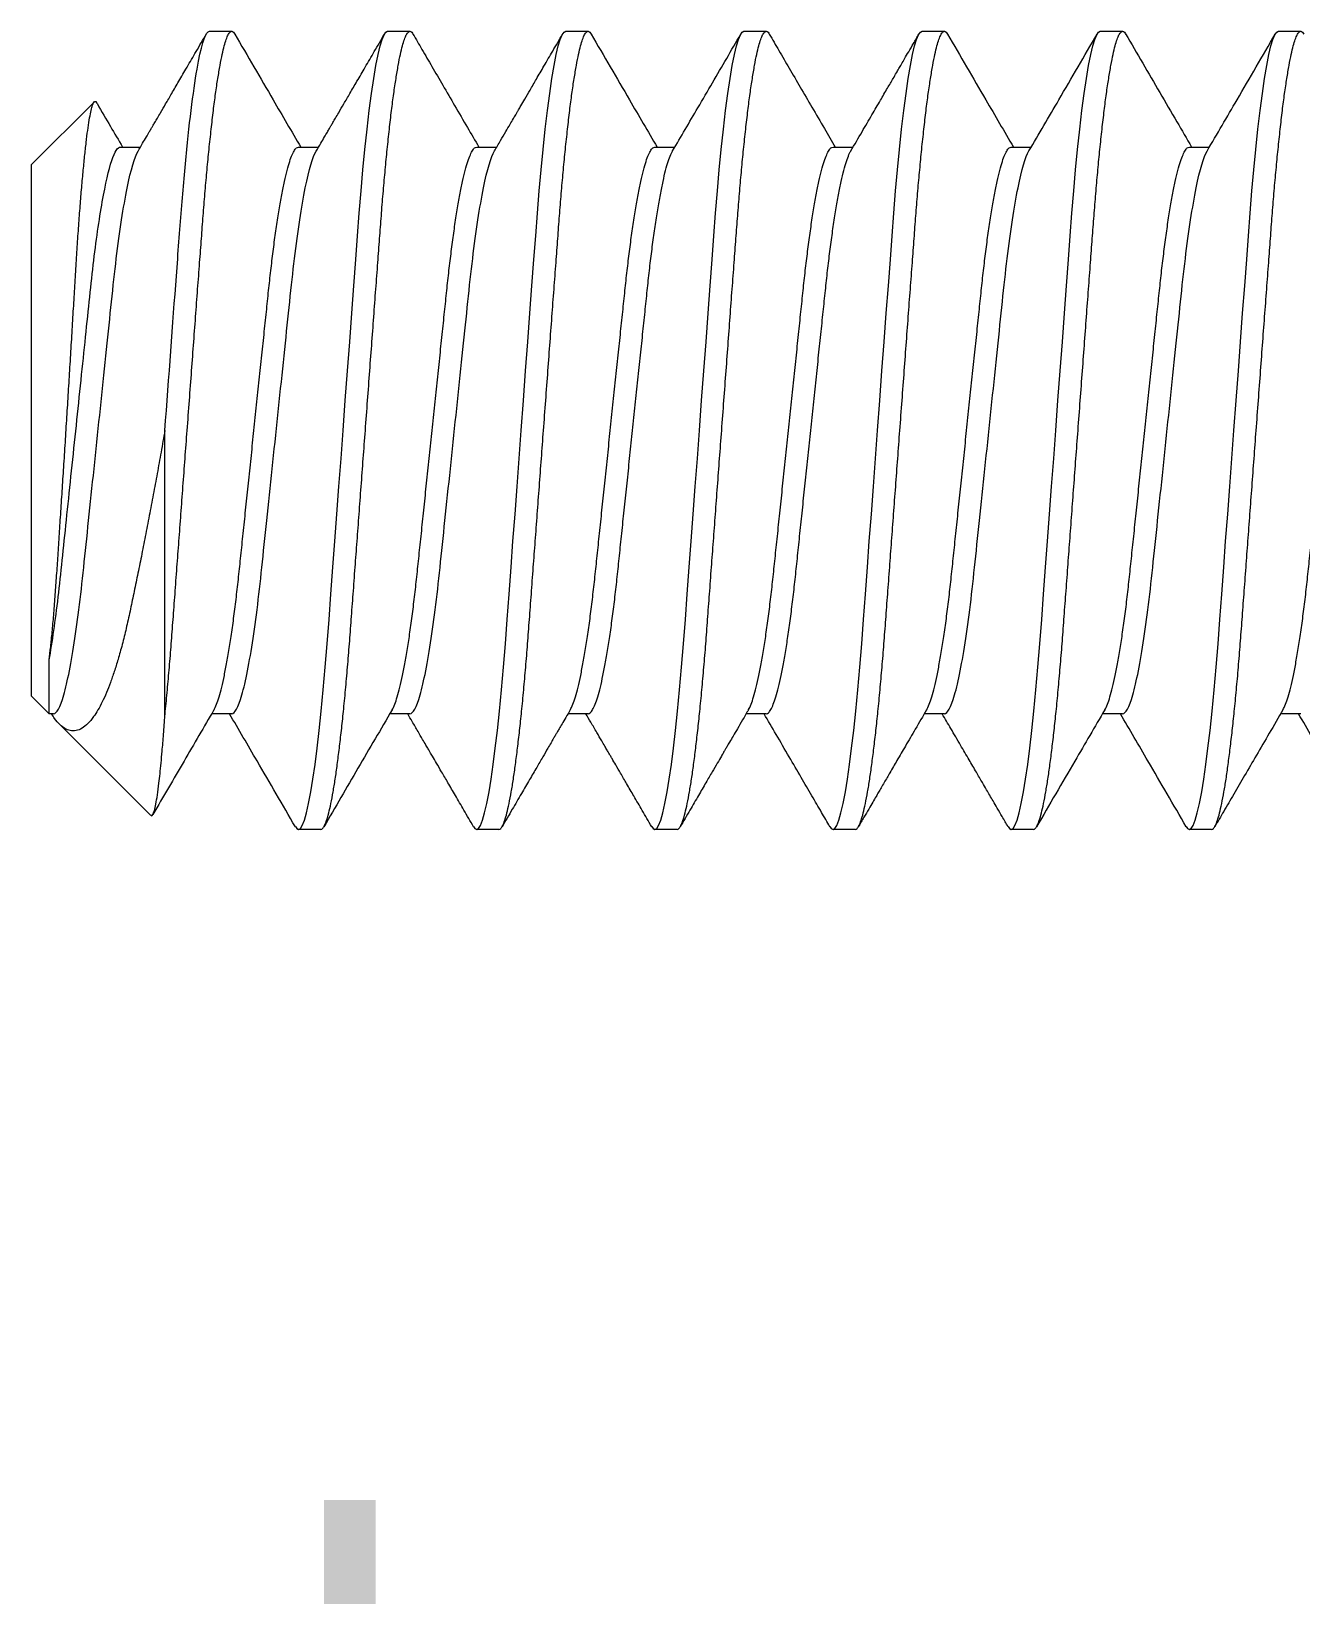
# Model space of a CAD drawing. Header units: inches. Extents: x 1.3 to 19.8, y 1.7 to 13.
# Drawn here: x 13.9335 to 14.1117, y 7.3251 to 7.5445 of the extents above; entities that cross this region are included whole.
import ezdxf

# ---------------------------------------------------------------- set-up
doc = ezdxf.new("R2010")
doc.units = ezdxf.units.IN
doc.header["$MEASUREMENT"] = 0
doc.linetypes.add('SLD-Solid', pattern=[0])
doc.layers.add('Fastener', color=134, linetype='Continuous')
doc.layers.add('Text', color=50, linetype='Continuous')
doc.styles.get("Standard").update_dxf_attribs({"font": 'arial.ttf'})

msp = doc.modelspace()

# ---------------------------------------------------------------- linework, layer by layer
at = {"layer": 'Fastener', "linetype": 'SLD-Solid', "lineweight": 15}
for p, q in [((13.95854, 7.54447), (13.96166, 7.54447)), ((13.98354, 7.54447), (13.98666, 7.54447)), ((14.00854, 7.54447), (14.01166, 7.54447)), ((14.03354, 7.54447), (14.03666, 7.54447)), ((14.05854, 7.54447), (14.06166, 7.54447)), ((14.08354, 7.54447), (14.08666, 7.54447)), ((14.10854, 7.54447), (14.11166, 7.54447)), ((13.93354, 7.52572), (13.94236, 7.53454)), ((13.94604, 7.52823), (13.94886, 7.52823)), ((13.97104, 7.52823), (13.97386, 7.52823)), ((13.99604, 7.52823), (13.99886, 7.52823)), ((14.02104, 7.52823), (14.02386, 7.52823)), ((14.04604, 7.52823), (14.04886, 7.52823)), ((14.07104, 7.52823), (14.07386, 7.52823)), ((14.09604, 7.52823), (14.09886, 7.52823)), ((13.93354, 7.52572), (13.93354, 7.45122)), ((13.95229, 7.44851), (13.95229, 7.48847)), ((13.93605, 7.4487), (13.93605, 7.45626)), ((13.93605, 7.4487), (13.93354, 7.45122)), ((13.93666, 7.4487), (13.93605, 7.4487)), ((13.96166, 7.4487), (13.95885, 7.4487)), ((13.98666, 7.4487), (13.98385, 7.4487)), ((14.01166, 7.4487), (14.00884, 7.4487)), ((14.03666, 7.4487), (14.03384, 7.4487)), ((14.06166, 7.4487), (14.05885, 7.4487)), ((14.08666, 7.4487), (14.08385, 7.4487)), ((14.11166, 7.4487), (14.10885, 7.4487)), ((13.95029, 7.43447), (13.93749, 7.44726)), ((13.97416, 7.43247), (13.97104, 7.43247)), ((13.99916, 7.43247), (13.99604, 7.43247)), ((14.02416, 7.43247), (14.02104, 7.43247)), ((14.04916, 7.43247), (14.04604, 7.43247)), ((14.07416, 7.43247), (14.07104, 7.43247)), ((14.09916, 7.43247), (14.09604, 7.43247))]:
    msp.add_line(p, q, dxfattribs=at)
at = {"layer": 'Fastener', "linetype": 'SLD-Solid', "lineweight": 15, "flags": 128}
for points in [[(13.9706, 7.43288), (13.9708, 7.43259), (13.97104, 7.43247), (13.9713, 7.4326), (13.97157, 7.43303), (13.97186, 7.43376), (13.97215, 7.43479), (13.97246, 7.43612), (13.97277, 7.43775), (13.97306, 7.43955), (13.97336, 7.4416), (13.97365, 7.44388), (13.97394, 7.44637), (13.97422, 7.44905), (13.97451, 7.45207), (13.97479, 7.45524), (13.97506, 7.45854), (13.97532, 7.46194), (13.97558, 7.46551), (13.97586, 7.46926), (13.97613, 7.47293), (13.97642, 7.47671), (13.9767, 7.48058), (13.977, 7.48451), (13.97729, 7.48847), (13.9776, 7.49266), (13.97791, 7.49682), (13.97822, 7.50091), (13.97851, 7.5049), (13.9788, 7.50876), (13.97908, 7.51246), (13.97932, 7.51578), (13.97956, 7.51896), (13.97982, 7.52206), (13.98008, 7.52504), (13.98036, 7.52788), (13.98066, 7.53072), (13.98097, 7.53334), (13.98128, 7.53572), (13.98159, 7.53784), (13.9819, 7.53968), (13.98221, 7.54122), (13.98249, 7.54241), (13.98277, 7.54332), (13.98304, 7.54396), (13.9833, 7.54434), (13.98354, 7.54447), (13.98354, 7.54447)], [(13.9956, 7.43288), (13.9958, 7.43259), (13.99604, 7.43247), (13.9963, 7.4326), (13.99657, 7.43303), (13.99686, 7.43376), (13.99715, 7.43479), (13.99746, 7.43612), (13.99777, 7.43775), (13.99806, 7.43955), (13.99836, 7.4416), (13.99865, 7.44388), (13.99894, 7.44637), (13.99922, 7.44905), (13.99951, 7.45207), (13.99979, 7.45524), (14.00006, 7.45854), (14.00032, 7.46194), (14.00058, 7.46551), (14.00086, 7.46926), (14.00113, 7.47293), (14.00142, 7.47671), (14.0017, 7.48058), (14.002, 7.48451), (14.00229, 7.48847), (14.0026, 7.49266), (14.00291, 7.49682), (14.00322, 7.50091), (14.00351, 7.5049), (14.0038, 7.50876), (14.00408, 7.51246), (14.00432, 7.51578), (14.00456, 7.51896), (14.00482, 7.52206), (14.00508, 7.52504), (14.00536, 7.52788), (14.00566, 7.53072), (14.00597, 7.53334), (14.00628, 7.53572), (14.00659, 7.53784), (14.0069, 7.53968), (14.00721, 7.54122), (14.00749, 7.54241), (14.00777, 7.54332), (14.00804, 7.54396), (14.0083, 7.54434), (14.00854, 7.54447), (14.00854, 7.54447)], [(14.0206, 7.43288), (14.0208, 7.43259), (14.02104, 7.43247), (14.0213, 7.4326), (14.02157, 7.43303), (14.02186, 7.43376), (14.02215, 7.43479), (14.02246, 7.43612), (14.02277, 7.43775), (14.02306, 7.43955), (14.02336, 7.4416), (14.02365, 7.44388), (14.02394, 7.44637), (14.02422, 7.44905), (14.02451, 7.45207), (14.02479, 7.45524), (14.02506, 7.45854), (14.02532, 7.46194), (14.02558, 7.46551), (14.02586, 7.46926), (14.02613, 7.47293), (14.02642, 7.47671), (14.0267, 7.48058), (14.027, 7.48451), (14.02729, 7.48847), (14.0276, 7.49266), (14.02791, 7.49682), (14.02822, 7.50091), (14.02851, 7.5049), (14.0288, 7.50876), (14.02908, 7.51246), (14.02932, 7.51578), (14.02956, 7.51896), (14.02982, 7.52206), (14.03008, 7.52504), (14.03036, 7.52788), (14.03066, 7.53072), (14.03097, 7.53334), (14.03128, 7.53572), (14.03159, 7.53784), (14.0319, 7.53968), (14.03221, 7.54122), (14.03249, 7.54241), (14.03277, 7.54332), (14.03304, 7.54396), (14.0333, 7.54434), (14.03354, 7.54447), (14.03354, 7.54447)], [(14.0456, 7.43288), (14.0458, 7.43259), (14.04604, 7.43247), (14.0463, 7.4326), (14.04657, 7.43303), (14.04686, 7.43376), (14.04715, 7.43479), (14.04746, 7.43612), (14.04777, 7.43775), (14.04806, 7.43955), (14.04836, 7.4416), (14.04865, 7.44388), (14.04894, 7.44637), (14.04922, 7.44905), (14.04951, 7.45207), (14.04979, 7.45524), (14.05006, 7.45854), (14.05032, 7.46194), (14.05058, 7.46551), (14.05086, 7.46926), (14.05113, 7.47293), (14.05142, 7.47671), (14.0517, 7.48058), (14.052, 7.48451), (14.05229, 7.48847), (14.0526, 7.49266), (14.05291, 7.49682), (14.05322, 7.50091), (14.05351, 7.5049), (14.0538, 7.50876), (14.05408, 7.51246), (14.05432, 7.51578), (14.05456, 7.51896), (14.05482, 7.52206), (14.05508, 7.52504), (14.05536, 7.52788), (14.05566, 7.53072), (14.05597, 7.53334), (14.05628, 7.53572), (14.05659, 7.53784), (14.0569, 7.53968), (14.05721, 7.54122), (14.05749, 7.54241), (14.05777, 7.54332), (14.05804, 7.54396), (14.0583, 7.54434), (14.05854, 7.54447), (14.05854, 7.54447)], [(14.0706, 7.43288), (14.0708, 7.43259), (14.07104, 7.43247), (14.0713, 7.4326), (14.07157, 7.43303), (14.07186, 7.43376), (14.07215, 7.43479), (14.07246, 7.43612), (14.07277, 7.43775), (14.07306, 7.43955), (14.07336, 7.4416), (14.07365, 7.44388), (14.07394, 7.44637), (14.07422, 7.44905), (14.07451, 7.45207), (14.07479, 7.45524), (14.07506, 7.45854), (14.07532, 7.46194), (14.07558, 7.46551), (14.07586, 7.46926), (14.07613, 7.47293), (14.07642, 7.47671), (14.0767, 7.48058), (14.077, 7.48451), (14.07729, 7.48847), (14.0776, 7.49266), (14.07791, 7.49682), (14.07822, 7.50091), (14.07851, 7.5049), (14.0788, 7.50876), (14.07908, 7.51246), (14.07932, 7.51578), (14.07956, 7.51896), (14.07982, 7.52206), (14.08008, 7.52504), (14.08036, 7.52788), (14.08066, 7.53072), (14.08097, 7.53334), (14.08128, 7.53572), (14.08159, 7.53784), (14.0819, 7.53968), (14.08221, 7.54122), (14.08249, 7.54241), (14.08277, 7.54332), (14.08304, 7.54396), (14.0833, 7.54434), (14.08354, 7.54447), (14.08354, 7.54447)], [(14.0956, 7.43288), (14.0958, 7.43259), (14.09604, 7.43247), (14.0963, 7.4326), (14.09657, 7.43303), (14.09686, 7.43376), (14.09715, 7.43479), (14.09746, 7.43612), (14.09777, 7.43775), (14.09806, 7.43955), (14.09836, 7.4416), (14.09865, 7.44388), (14.09894, 7.44637), (14.09922, 7.44905), (14.09951, 7.45207), (14.09979, 7.45524), (14.10006, 7.45854), (14.10032, 7.46194), (14.10058, 7.46551), (14.10086, 7.46926), (14.10113, 7.47293), (14.10142, 7.47671), (14.1017, 7.48058), (14.102, 7.48451), (14.10229, 7.48847), (14.1026, 7.49266), (14.10291, 7.49682), (14.10322, 7.50091), (14.10351, 7.5049), (14.1038, 7.50876), (14.10408, 7.51246), (14.10432, 7.51578), (14.10456, 7.51896), (14.10482, 7.52206), (14.10508, 7.52504), (14.10536, 7.52788), (14.10566, 7.53072), (14.10597, 7.53334), (14.10628, 7.53572), (14.10659, 7.53784), (14.1069, 7.53968), (14.10721, 7.54122), (14.10749, 7.54241), (14.10777, 7.54332), (14.10804, 7.54396), (14.1083, 7.54434), (14.10854, 7.54447), (14.10854, 7.54447)]]:
    msp.add_lwpolyline(points, dxfattribs=at)
at = {"layer": 'Fastener', "linetype": 'SLD-Solid', "lineweight": 15}
for points, knots in [([(13.95229, 7.44851), (13.95231, 7.44869), (13.95243, 7.44983), (13.95264, 7.45202), (13.95292, 7.4552), (13.95319, 7.4585), (13.95344, 7.46193), (13.95371, 7.46551), (13.95398, 7.46919), (13.95426, 7.47293), (13.95454, 7.47671), (13.95483, 7.48058), (13.95512, 7.48451), (13.95542, 7.48854), (13.95573, 7.49266), (13.95604, 7.49682), (13.95634, 7.50091), (13.95664, 7.5049), (13.95692, 7.50876), (13.9572, 7.51239), (13.95745, 7.5158), (13.95769, 7.519), (13.95794, 7.5221), (13.95821, 7.52508), (13.95849, 7.52798), (13.95879, 7.53076), (13.95909, 7.53338), (13.9594, 7.53576), (13.95972, 7.53788), (13.96003, 7.53972), (13.96033, 7.54124), (13.96062, 7.54245), (13.9609, 7.54336), (13.96116, 7.544), (13.96142, 7.54438), (13.96167, 7.5445), (13.96189, 7.54441), (13.96204, 7.54415), (13.9621, 7.54405)], [0, 0, 0, 0, 0.005512, 0.035036, 0.06419, 0.092905, 0.121218, 0.149866, 0.178961, 0.206744, 0.234803, 0.263073, 0.291486, 0.31997, 0.350178, 0.380301, 0.410254, 0.439956, 0.46933, 0.498304, 0.525197, 0.551921, 0.579059, 0.606581, 0.634427, 0.664247, 0.694283, 0.724452, 0.754671, 0.784853, 0.814914, 0.84307, 0.870978, 0.898573, 0.925798, 0.952597, 0.981033, 1, 1, 1, 1]), ([(13.95229, 7.48847), (13.95285, 7.49597), (13.9534, 7.50345), (13.95415, 7.51342), (13.95437, 7.5165), (13.95484, 7.52242), (13.9551, 7.52526), (13.95589, 7.53312), (13.95646, 7.53743), (13.95756, 7.5431), (13.95809, 7.54447), (13.95854, 7.54447)], [0, 0, 0, 0, 0.25, 0.25, 0.375, 0.375, 0.5, 0.5, 0.75, 0.75, 1, 1, 1, 1]), ([(13.97416, 7.43247), (13.97425, 7.43249), (13.97442, 7.43255), (13.9747, 7.43299), (13.97498, 7.43371), (13.97528, 7.43474), (13.97558, 7.43607), (13.97589, 7.43767), (13.97619, 7.43951), (13.97648, 7.44156), (13.97677, 7.44384), (13.97706, 7.44633), (13.97735, 7.44906), (13.97764, 7.45202), (13.97792, 7.4552), (13.97819, 7.4585), (13.97844, 7.46193), (13.97871, 7.46551), (13.97898, 7.46919), (13.97926, 7.47293), (13.97954, 7.47671), (13.97983, 7.48058), (13.98012, 7.48451), (13.98042, 7.48854), (13.98073, 7.49266), (13.98104, 7.49682), (13.98134, 7.50091), (13.98164, 7.5049), (13.98192, 7.50876), (13.9822, 7.51239), (13.98245, 7.5158), (13.98269, 7.519), (13.98294, 7.5221), (13.98321, 7.52508), (13.98349, 7.52798), (13.98379, 7.53076), (13.98409, 7.53338), (13.9844, 7.53576), (13.98472, 7.53788), (13.98503, 7.53972), (13.98533, 7.54124), (13.98562, 7.54245), (13.9859, 7.54336), (13.98616, 7.544), (13.98642, 7.54438), (13.98667, 7.5445), (13.98689, 7.54441), (13.98704, 7.54415), (13.9871, 7.54405)], [0, 0, 0, 0, 0.021665, 0.043691, 0.06603, 0.088627, 0.111423, 0.134358, 0.156052, 0.177758, 0.199421, 0.220986, 0.242402, 0.264895, 0.287106, 0.308983, 0.330554, 0.352379, 0.374546, 0.395712, 0.41709, 0.438628, 0.460274, 0.481975, 0.50499, 0.527939, 0.550759, 0.573388, 0.595767, 0.617841, 0.63833, 0.65869, 0.679366, 0.700333, 0.721549, 0.744267, 0.76715, 0.790135, 0.813158, 0.836153, 0.859054, 0.880506, 0.901768, 0.922792, 0.943533, 0.96395, 0.985615, 1, 1, 1, 1]), ([(13.99916, 7.43247), (13.99925, 7.43249), (13.99942, 7.43255), (13.9997, 7.43299), (13.99998, 7.43371), (14.00028, 7.43474), (14.00058, 7.43607), (14.00089, 7.43767), (14.00119, 7.43951), (14.00148, 7.44156), (14.00177, 7.44384), (14.00206, 7.44633), (14.00235, 7.44906), (14.00264, 7.45202), (14.00292, 7.4552), (14.00319, 7.4585), (14.00344, 7.46193), (14.00371, 7.46551), (14.00398, 7.46919), (14.00426, 7.47293), (14.00454, 7.47671), (14.00483, 7.48058), (14.00512, 7.48451), (14.00542, 7.48854), (14.00573, 7.49266), (14.00604, 7.49682), (14.00634, 7.50091), (14.00664, 7.5049), (14.00692, 7.50876), (14.0072, 7.51239), (14.00745, 7.5158), (14.00769, 7.519), (14.00794, 7.5221), (14.00821, 7.52508), (14.00849, 7.52798), (14.00879, 7.53076), (14.00909, 7.53338), (14.0094, 7.53576), (14.00972, 7.53788), (14.01003, 7.53972), (14.01033, 7.54124), (14.01062, 7.54245), (14.0109, 7.54336), (14.01116, 7.544), (14.01142, 7.54438), (14.01167, 7.5445), (14.01189, 7.54441), (14.01204, 7.54415), (14.0121, 7.54405)], [0, 0, 0, 0, 0.021664, 0.04369, 0.066027, 0.088623, 0.111419, 0.134353, 0.156046, 0.177751, 0.199413, 0.220977, 0.242392, 0.264884, 0.287094, 0.308971, 0.330541, 0.352365, 0.374531, 0.395697, 0.417073, 0.43861, 0.460256, 0.481956, 0.50497, 0.527919, 0.550738, 0.573366, 0.595744, 0.617817, 0.638305, 0.658664, 0.679339, 0.700306, 0.72152, 0.744238, 0.76712, 0.790104, 0.813126, 0.83612, 0.859021, 0.880472, 0.901733, 0.922756, 0.943496, 0.963912, 0.985576, 1, 1, 1, 1]), ([(14.02416, 7.43247), (14.02425, 7.43249), (14.02442, 7.43255), (14.0247, 7.43299), (14.02498, 7.43371), (14.02528, 7.43474), (14.02558, 7.43607), (14.02589, 7.43767), (14.02619, 7.43951), (14.02648, 7.44156), (14.02677, 7.44384), (14.02706, 7.44633), (14.02735, 7.44906), (14.02764, 7.45202), (14.02792, 7.4552), (14.02819, 7.4585), (14.02844, 7.46193), (14.02871, 7.46551), (14.02898, 7.46919), (14.02926, 7.47293), (14.02954, 7.47671), (14.02983, 7.48058), (14.03012, 7.48451), (14.03042, 7.48854), (14.03073, 7.49266), (14.03104, 7.49682), (14.03134, 7.50091), (14.03164, 7.5049), (14.03192, 7.50876), (14.0322, 7.51239), (14.03245, 7.5158), (14.03269, 7.519), (14.03294, 7.5221), (14.03321, 7.52508), (14.03349, 7.52798), (14.03379, 7.53076), (14.03409, 7.53338), (14.0344, 7.53576), (14.03472, 7.53788), (14.03503, 7.53972), (14.03533, 7.54124), (14.03562, 7.54245), (14.0359, 7.54336), (14.03616, 7.544), (14.03642, 7.54438), (14.03667, 7.5445), (14.03689, 7.54441), (14.03704, 7.54415), (14.0371, 7.54404)], [0, 0, 0, 0, 0.021663, 0.043687, 0.066023, 0.088618, 0.111412, 0.134344, 0.156036, 0.17774, 0.1994, 0.220963, 0.242377, 0.264867, 0.287076, 0.308951, 0.33052, 0.352343, 0.374507, 0.395672, 0.417047, 0.438583, 0.460227, 0.481926, 0.504938, 0.527885, 0.550703, 0.57333, 0.595706, 0.617778, 0.638265, 0.658623, 0.679296, 0.700262, 0.721475, 0.744191, 0.767072, 0.790055, 0.813075, 0.836067, 0.858967, 0.880416, 0.901676, 0.922697, 0.943436, 0.963851, 0.985514, 1, 1, 1, 1]), ([(14.04916, 7.43247), (14.04925, 7.43249), (14.04942, 7.43255), (14.0497, 7.43299), (14.04998, 7.43371), (14.05028, 7.43474), (14.05058, 7.43607), (14.05089, 7.43767), (14.05119, 7.43951), (14.05148, 7.44156), (14.05177, 7.44384), (14.05206, 7.44633), (14.05235, 7.44906), (14.05264, 7.45202), (14.05292, 7.4552), (14.05319, 7.4585), (14.05344, 7.46193), (14.05371, 7.46551), (14.05398, 7.46919), (14.05426, 7.47293), (14.05454, 7.47671), (14.05483, 7.48058), (14.05512, 7.48451), (14.05542, 7.48854), (14.05573, 7.49266), (14.05604, 7.49682), (14.05634, 7.50091), (14.05664, 7.5049), (14.05692, 7.50876), (14.0572, 7.51239), (14.05745, 7.5158), (14.05769, 7.519), (14.05794, 7.5221), (14.05821, 7.52508), (14.05849, 7.52798), (14.05879, 7.53076), (14.05909, 7.53338), (14.0594, 7.53576), (14.05972, 7.53788), (14.06003, 7.53972), (14.06033, 7.54124), (14.06062, 7.54245), (14.0609, 7.54336), (14.06116, 7.544), (14.06142, 7.54438), (14.06167, 7.5445), (14.06189, 7.54441), (14.06204, 7.54415), (14.0621, 7.54404)], [0, 0, 0, 0, 0.0216622, 0.0436858, 0.0660217, 0.0886155, 0.1114092, 0.1343411, 0.1560326, 0.1777356, 0.1993956, 0.2209583, 0.2423712, 0.2648613, 0.2870698, 0.3089442, 0.3305122, 0.3523351, 0.3744988, 0.3956628, 0.4170373, 0.4385726, 0.4602164, 0.4819148, 0.5049266, 0.5278731, 0.5506904, 0.5733164, 0.5956925, 0.6177639, 0.6382504, 0.6586077, 0.6792808, 0.7002456, 0.7214582, 0.7441736, 0.767054, 0.7900364, 0.8130562, 0.8360479, 0.8589468, 0.8803957, 0.9016549, 0.9226761, 0.9434146, 0.9638292, 0.9854913, 1, 1, 1, 1]), ([(14.07416, 7.43247), (14.07425, 7.43249), (14.07442, 7.43255), (14.0747, 7.43299), (14.07498, 7.43371), (14.07528, 7.43474), (14.07558, 7.43607), (14.07589, 7.43767), (14.07619, 7.43951), (14.07648, 7.44156), (14.07677, 7.44384), (14.07706, 7.44633), (14.07735, 7.44906), (14.07764, 7.45202), (14.07792, 7.4552), (14.07819, 7.4585), (14.07844, 7.46193), (14.07871, 7.46551), (14.07898, 7.46919), (14.07926, 7.47293), (14.07954, 7.47671), (14.07983, 7.48058), (14.08012, 7.48451), (14.08042, 7.48854), (14.08073, 7.49266), (14.08104, 7.49682), (14.08134, 7.50091), (14.08164, 7.5049), (14.08192, 7.50876), (14.0822, 7.51239), (14.08245, 7.5158), (14.08269, 7.519), (14.08294, 7.5221), (14.08321, 7.52508), (14.08349, 7.52798), (14.08379, 7.53076), (14.08409, 7.53338), (14.0844, 7.53576), (14.08472, 7.53788), (14.08503, 7.53972), (14.08533, 7.54124), (14.08562, 7.54245), (14.0859, 7.54336), (14.08616, 7.544), (14.08642, 7.54438), (14.08667, 7.5445), (14.08689, 7.54441), (14.08704, 7.54415), (14.0871, 7.54405)], [0, 0, 0, 0, 0.021672, 0.043705, 0.066051, 0.088655, 0.111459, 0.134401, 0.156102, 0.177815, 0.199485, 0.221057, 0.24248, 0.26498, 0.287198, 0.309083, 0.33066, 0.352493, 0.374667, 0.39584, 0.417224, 0.438769, 0.460423, 0.482131, 0.505153, 0.52811, 0.550937, 0.573573, 0.595959, 0.618041, 0.638536, 0.658903, 0.679585, 0.700559, 0.721781, 0.744507, 0.767398, 0.79039, 0.81342, 0.836422, 0.859332, 0.88079, 0.902059, 0.923089, 0.943837, 0.964261, 0.985933, 1, 1, 1, 1]), ([(14.09916, 7.43247), (14.09925, 7.43249), (14.09942, 7.43255), (14.0997, 7.43299), (14.09998, 7.43371), (14.10028, 7.43474), (14.10058, 7.43607), (14.10089, 7.43767), (14.10119, 7.43951), (14.10148, 7.44156), (14.10177, 7.44384), (14.10206, 7.44633), (14.10235, 7.44906), (14.10264, 7.45202), (14.10292, 7.4552), (14.10319, 7.4585), (14.10344, 7.46193), (14.10371, 7.46551), (14.10398, 7.46919), (14.10426, 7.47293), (14.10454, 7.47671), (14.10483, 7.48058), (14.10512, 7.48451), (14.10542, 7.48854), (14.10573, 7.49266), (14.10604, 7.49682), (14.10634, 7.50091), (14.10664, 7.5049), (14.10692, 7.50876), (14.1072, 7.51239), (14.10745, 7.5158), (14.10769, 7.519), (14.10794, 7.5221), (14.10821, 7.52508), (14.10849, 7.52798), (14.10879, 7.53076), (14.10909, 7.53338), (14.1094, 7.53576), (14.10972, 7.53788), (14.11003, 7.53972), (14.11033, 7.54124), (14.11062, 7.54245), (14.1109, 7.54336), (14.11116, 7.544), (14.11142, 7.54438), (14.11167, 7.5445), (14.11189, 7.54441), (14.11204, 7.54415), (14.1121, 7.54404)], [0, 0, 0, 0, 0.021663, 0.043687, 0.066023, 0.088617, 0.111412, 0.134344, 0.156036, 0.177739, 0.1994, 0.220963, 0.242376, 0.264867, 0.287076, 0.308951, 0.330519, 0.352343, 0.374507, 0.395671, 0.417046, 0.438582, 0.460226, 0.481925, 0.504937, 0.527884, 0.550702, 0.573329, 0.595705, 0.617777, 0.638264, 0.658622, 0.679295, 0.700261, 0.721474, 0.74419, 0.76707, 0.790053, 0.813074, 0.836066, 0.858965, 0.880415, 0.901674, 0.922696, 0.943435, 0.96385, 0.985513, 1, 1, 1, 1]), ([(13.94853, 7.52766), (13.94874, 7.52803), (13.94913, 7.52869), (13.94965, 7.52958), (13.95005, 7.53027), (13.95035, 7.53078), (13.95061, 7.53122), (13.9509, 7.53171), (13.95126, 7.53233), (13.95177, 7.5332), (13.95244, 7.53435), (13.9533, 7.53582), (13.9543, 7.53754), (13.95544, 7.5395), (13.95672, 7.54171), (13.95763, 7.54326), (13.9581, 7.54408)], [0, 0, 0, 0, 0.066473, 0.120704, 0.162677, 0.192378, 0.214515, 0.24394, 0.281743, 0.327929, 0.40256, 0.492117, 0.596618, 0.716083, 0.850534, 1, 1, 1, 1]), ([(13.9621, 7.54408), (13.96389, 7.541), (13.96697, 7.53571), (13.97006, 7.53043), (13.97135, 7.52823)], [0, 0, 0, 0, 0.582178, 1, 1, 1, 1]), ([(13.97353, 7.52766), (13.97374, 7.52803), (13.97413, 7.52869), (13.97465, 7.52958), (13.97505, 7.53026), (13.97535, 7.53078), (13.97561, 7.53122), (13.9759, 7.53171), (13.97626, 7.53233), (13.97677, 7.5332), (13.97744, 7.53435), (13.97829, 7.53582), (13.97929, 7.53753), (13.98044, 7.5395), (13.98172, 7.5417), (13.98263, 7.54326), (13.9831, 7.54408)], [0, 0, 0, 0, 0.066419, 0.120613, 0.162564, 0.192262, 0.214408, 0.243843, 0.281656, 0.327852, 0.402497, 0.492069, 0.596584, 0.716061, 0.850524, 1, 1, 1, 1]), ([(13.9871, 7.54408), (13.98752, 7.54336), (13.98841, 7.54184), (13.9898, 7.53944), (13.99133, 7.53682), (13.99299, 7.53397), (13.99468, 7.53108), (13.99581, 7.52914), (13.99635, 7.52823)], [0, 0, 0, 0, 0.1364762, 0.287464, 0.4529202, 0.6327932, 0.8270283, 1, 1, 1, 1]), ([(13.99853, 7.52767), (13.99882, 7.52816), (13.99935, 7.52907), (14.00009, 7.53032), (14.00068, 7.53134), (14.00114, 7.53213), (14.00147, 7.53269), (14.00171, 7.53311), (14.00195, 7.53352), (14.00232, 7.53414), (14.00285, 7.53506), (14.00358, 7.53631), (14.00447, 7.53784), (14.00553, 7.53967), (14.00676, 7.54178), (14.00764, 7.54328), (14.0081, 7.54408)], [0, 0, 0, 0, 0.090507, 0.166868, 0.229061, 0.277066, 0.31087, 0.331055, 0.353774, 0.386293, 0.444906, 0.520961, 0.614476, 0.72547, 0.853968, 1, 1, 1, 1]), ([(14.0121, 7.54408), (14.01389, 7.541), (14.01697, 7.53571), (14.02006, 7.53043), (14.02135, 7.52823)], [0, 0, 0, 0, 0.582332, 1, 1, 1, 1]), ([(14.02353, 7.52767), (14.02471, 7.52969), (14.02658, 7.53288), (14.02977, 7.53835), (14.03178, 7.5418), (14.0331, 7.54408)], [0, 0, 0, 0, 0.3697537, 0.5844772, 1, 1, 1, 1]), ([(14.0371, 7.54408), (14.03755, 7.54331), (14.03848, 7.54171), (14.03992, 7.53923), (14.04146, 7.53658), (14.04311, 7.53376), (14.04475, 7.53096), (14.04584, 7.52909), (14.04635, 7.52823)], [0, 0, 0, 0, 0.145435, 0.301784, 0.469011, 0.647072, 0.835922, 1, 1, 1, 1]), ([(14.04853, 7.52767), (14.04906, 7.52857), (14.05005, 7.53026), (14.05144, 7.53264), (14.05263, 7.53468), (14.05362, 7.53638), (14.05437, 7.53766), (14.0549, 7.53857), (14.05528, 7.53923), (14.05567, 7.53989), (14.05612, 7.54068), (14.05669, 7.54165), (14.05736, 7.5428), (14.05784, 7.54363), (14.0581, 7.54408)], [0, 0, 0, 0, 0.16532, 0.310169, 0.434496, 0.538252, 0.621396, 0.668147, 0.704366, 0.741381, 0.789447, 0.848567, 0.918749, 1, 1, 1, 1]), ([(14.0621, 7.54408), (14.06389, 7.541), (14.06697, 7.53572), (14.07005, 7.53044), (14.07135, 7.52823)], [0, 0, 0, 0, 0.581692, 1, 1, 1, 1]), ([(14.07353, 7.52767), (14.07493, 7.53006), (14.07813, 7.53553), (14.08131, 7.541), (14.0831, 7.54408)], [0, 0, 0, 0, 0.437786, 1, 1, 1, 1]), ([(14.0871, 7.54409), (14.0879, 7.54272), (14.08949, 7.53997), (14.09188, 7.53587), (14.09417, 7.53195), (14.09566, 7.5294), (14.09635, 7.52823)], [0, 0, 0, 0, 0.25937, 0.518365, 0.777009, 1, 1, 1, 1]), ([(14.09853, 7.52766), (14.09993, 7.53006), (14.10313, 7.53553), (14.10631, 7.541), (14.1081, 7.54408)], [0, 0, 0, 0, 0.437735, 1, 1, 1, 1]), ([(13.93605, 7.45626), (13.93612, 7.45686), (13.93627, 7.45807), (13.93648, 7.46019), (13.93669, 7.46252), (13.93689, 7.46505), (13.93708, 7.46773), (13.93727, 7.47056), (13.93746, 7.47354), (13.93767, 7.47668), (13.93788, 7.47994), (13.9381, 7.48332), (13.93832, 7.48679), (13.93854, 7.49031), (13.93876, 7.49383), (13.93897, 7.49735), (13.93919, 7.50086), (13.93939, 7.5043), (13.93959, 7.50761), (13.93978, 7.5108), (13.93997, 7.51389), (13.94017, 7.51686), (13.94038, 7.51966), (13.94059, 7.52229), (13.94081, 7.52472), (13.94103, 7.52694), (13.94125, 7.5289), (13.94146, 7.53061), (13.94168, 7.53204), (13.94189, 7.53317), (13.9421, 7.53398), (13.94229, 7.53448), (13.94248, 7.53465), (13.94263, 7.53461), (13.94271, 7.53442), (13.94273, 7.53438)], [0, 0, 0, 0, 0.028588, 0.057177, 0.086596, 0.116014, 0.144597, 0.173183, 0.202523, 0.231862, 0.261804, 0.291745, 0.322524, 0.353303, 0.383796, 0.414288, 0.445666, 0.477044, 0.507536, 0.538029, 0.569354, 0.60068, 0.632185, 0.66369, 0.696057, 0.728425, 0.760822, 0.793219, 0.826557, 0.859895, 0.892292, 0.924689, 0.957999, 0.991312, 1, 1, 1, 1]), ([(13.94274, 7.53439), (13.94277, 7.53435), (13.9434, 7.53326), (13.9446, 7.5312), (13.94578, 7.52919), (13.94635, 7.52823)], [0, 0, 0, 0, 0.019031, 0.532053, 1, 1, 1, 1]), ([(13.93605, 7.45626), (13.9365, 7.45875), (13.93693, 7.46179), (13.93771, 7.4684), (13.93806, 7.47195), (13.93889, 7.47984), (13.93933, 7.4841), (13.94023, 7.49263), (13.94067, 7.4969), (13.9415, 7.50481), (13.94185, 7.50837), (13.94263, 7.51499), (13.94306, 7.51804), (13.94395, 7.52307), (13.94441, 7.52504), (13.94527, 7.52761), (13.94568, 7.52823), (13.94604, 7.52823)], [0, 0, 0, 0, 0.125, 0.125, 0.25, 0.25, 0.375, 0.375, 0.5, 0.5, 0.625, 0.625, 0.75, 0.75, 0.875, 0.875, 1, 1, 1, 1]), ([(13.93666, 7.4487), (13.93709, 7.4487), (13.93758, 7.44956), (13.93862, 7.45316), (13.93916, 7.4559), (13.93992, 7.46096), (13.94017, 7.4628), (13.94063, 7.46668), (13.94084, 7.46867), (13.94151, 7.47509), (13.94202, 7.47995), (13.94307, 7.48996), (13.94361, 7.49508), (13.9446, 7.50453), (13.94501, 7.50874), (13.94594, 7.51643), (13.94647, 7.51987), (13.94752, 7.52508), (13.94805, 7.52685), (13.94853, 7.52766)], [0, 0, 0, 0, 0.125, 0.125, 0.25, 0.25, 0.3125, 0.3125, 0.375, 0.375, 0.5, 0.5, 0.625, 0.625, 0.75, 0.75, 0.875, 0.875, 1, 1, 1, 1]), ([(13.95917, 7.44927), (13.95918, 7.44927), (13.95929, 7.44943), (13.95954, 7.45001), (13.9599, 7.45104), (13.96026, 7.4524), (13.96063, 7.45404), (13.961, 7.45594), (13.96137, 7.45808), (13.96172, 7.46045), (13.96207, 7.46302), (13.9624, 7.46576), (13.96271, 7.46863), (13.96303, 7.47165), (13.96336, 7.47481), (13.9637, 7.4781), (13.96406, 7.48149), (13.96442, 7.48496), (13.96479, 7.48849), (13.96516, 7.49204), (13.96553, 7.49557), (13.9659, 7.49901), (13.96624, 7.50233), (13.96657, 7.50548), (13.96688, 7.50846), (13.96719, 7.51127), (13.96752, 7.51396), (13.96786, 7.51651), (13.96822, 7.5189), (13.96859, 7.52107), (13.96897, 7.52299), (13.96934, 7.52463), (13.96971, 7.52596), (13.97006, 7.52699), (13.97041, 7.52771), (13.97073, 7.52815), (13.97094, 7.5282), (13.97104, 7.52823)], [0, 0, 0, 0, 0.001158, 0.030715, 0.060627, 0.09078, 0.120511, 0.150239, 0.179845, 0.209214, 0.238761, 0.267841, 0.29636, 0.324907, 0.354012, 0.383048, 0.412426, 0.442037, 0.471766, 0.502035, 0.532179, 0.562077, 0.591614, 0.620683, 0.648684, 0.67672, 0.705295, 0.734319, 0.764224, 0.794373, 0.824643, 0.85491, 0.88505, 0.91441, 0.943421, 0.971982, 1, 1, 1, 1]), ([(13.96166, 7.4487), (13.96209, 7.4487), (13.96258, 7.44956), (13.96362, 7.45316), (13.96416, 7.4559), (13.96492, 7.46096), (13.96517, 7.4628), (13.96563, 7.46668), (13.96584, 7.46868), (13.96651, 7.47509), (13.96702, 7.47995), (13.96807, 7.48996), (13.96861, 7.49508), (13.9696, 7.50453), (13.97001, 7.50874), (13.97094, 7.51643), (13.97147, 7.51987), (13.97252, 7.52509), (13.97305, 7.52685), (13.97353, 7.52766)], [0, 0, 0, 0, 0.125, 0.125, 0.25, 0.25, 0.3125, 0.3125, 0.375, 0.375, 0.5, 0.5, 0.625, 0.625, 0.75, 0.75, 0.875, 0.875, 1, 1, 1, 1]), ([(13.98417, 7.44927), (13.98418, 7.44927), (13.98429, 7.44943), (13.98454, 7.45001), (13.9849, 7.45104), (13.98526, 7.4524), (13.98563, 7.45404), (13.986, 7.45594), (13.98637, 7.45808), (13.98672, 7.46045), (13.98707, 7.46302), (13.9874, 7.46576), (13.98771, 7.46863), (13.98803, 7.47165), (13.98836, 7.47481), (13.9887, 7.4781), (13.98906, 7.48149), (13.98942, 7.48496), (13.98979, 7.48849), (13.99016, 7.49204), (13.99053, 7.49557), (13.9909, 7.49901), (13.99124, 7.50233), (13.99157, 7.50548), (13.99188, 7.50846), (13.99219, 7.51127), (13.99252, 7.51396), (13.99286, 7.51651), (13.99322, 7.5189), (13.99359, 7.52107), (13.99397, 7.52299), (13.99434, 7.52463), (13.99471, 7.52596), (13.99506, 7.52699), (13.99541, 7.52771), (13.99573, 7.52815), (13.99594, 7.5282), (13.99604, 7.52823)], [0, 0, 0, 0, 0.0010932, 0.0306516, 0.0605661, 0.090721, 0.120454, 0.1501834, 0.1797912, 0.2091624, 0.238711, 0.2677936, 0.2963142, 0.3248633, 0.3539704, 0.3830075, 0.4123874, 0.4420007, 0.4717319, 0.5020026, 0.5321488, 0.562049, 0.5915876, 0.620658, 0.6486611, 0.676699, 0.7052763, 0.7343013, 0.7642087, 0.7943593, 0.8246314, 0.8549006, 0.8850423, 0.9144046, 0.9434175, 0.9719798, 1, 1, 1, 1]), ([(13.98666, 7.4487), (13.98709, 7.4487), (13.98758, 7.44956), (13.98862, 7.45316), (13.98916, 7.4559), (13.98992, 7.46096), (13.99017, 7.4628), (13.99063, 7.46668), (13.99084, 7.46868), (13.99151, 7.47509), (13.99202, 7.47995), (13.99307, 7.48996), (13.99361, 7.49509), (13.9946, 7.50454), (13.99501, 7.50874), (13.99594, 7.51643), (13.99647, 7.51987), (13.99752, 7.52509), (13.99805, 7.52685), (13.99853, 7.52767)], [0, 0, 0, 0, 0.125, 0.125, 0.25, 0.25, 0.3125, 0.3125, 0.375, 0.375, 0.5, 0.5, 0.625, 0.625, 0.75, 0.75, 0.875, 0.875, 1, 1, 1, 1]), ([(14.00917, 7.44927), (14.00918, 7.44928), (14.00929, 7.44943), (14.00954, 7.45001), (14.0099, 7.45104), (14.01026, 7.4524), (14.01063, 7.45404), (14.011, 7.45594), (14.01137, 7.45808), (14.01172, 7.46045), (14.01207, 7.46302), (14.0124, 7.46576), (14.01271, 7.46863), (14.01303, 7.47165), (14.01336, 7.47481), (14.0137, 7.4781), (14.01406, 7.48149), (14.01442, 7.48496), (14.01479, 7.48849), (14.01516, 7.49204), (14.01553, 7.49557), (14.0159, 7.49901), (14.01624, 7.50233), (14.01657, 7.50548), (14.01688, 7.50846), (14.01719, 7.51127), (14.01752, 7.51396), (14.01786, 7.51651), (14.01822, 7.5189), (14.01859, 7.52107), (14.01897, 7.52299), (14.01934, 7.52463), (14.01971, 7.52596), (14.02006, 7.52699), (14.02041, 7.52771), (14.02073, 7.52815), (14.02094, 7.5282), (14.02104, 7.52823)], [0, 0, 0, 0, 0.0010345, 0.0305946, 0.0605109, 0.0906676, 0.1204024, 0.1501335, 0.1797431, 0.2091159, 0.2386663, 0.2677506, 0.2962729, 0.3248236, 0.3539325, 0.3829712, 0.4123529, 0.4419679, 0.4717009, 0.5019734, 0.5321213, 0.5620232, 0.5915637, 0.6206357, 0.6486404, 0.67668, 0.705259, 0.7342857, 0.7641948, 0.7943472, 0.8246211, 0.8548921, 0.8850356, 0.9143996, 0.9434142, 0.9719781, 1, 1, 1, 1]), ([(14.01166, 7.4487), (14.01177, 7.44873), (14.01198, 7.44879), (14.01231, 7.44924), (14.01266, 7.44999), (14.01302, 7.45104), (14.01339, 7.4524), (14.01376, 7.45404), (14.01413, 7.45594), (14.01449, 7.45808), (14.01485, 7.46045), (14.01519, 7.46302), (14.01553, 7.46576), (14.01584, 7.46863), (14.01615, 7.47165), (14.01648, 7.47481), (14.01683, 7.4781), (14.01718, 7.48149), (14.01755, 7.48496), (14.01792, 7.48849), (14.01829, 7.49204), (14.01866, 7.49557), (14.01902, 7.49901), (14.01937, 7.50233), (14.0197, 7.50548), (14.02001, 7.50846), (14.02031, 7.51127), (14.02064, 7.51396), (14.02099, 7.51651), (14.02135, 7.5189), (14.02172, 7.52107), (14.02209, 7.52299), (14.02246, 7.52463), (14.02283, 7.52597), (14.02319, 7.52697), (14.02342, 7.52752), (14.02353, 7.52767), (14.02353, 7.52767)], [0, 0, 0, 0, 0.028533, 0.057627, 0.087184, 0.117097, 0.14725, 0.176982, 0.20671, 0.236316, 0.265686, 0.295233, 0.324315, 0.352834, 0.381381, 0.410487, 0.439523, 0.468901, 0.498513, 0.528243, 0.558512, 0.588657, 0.618556, 0.648093, 0.677162, 0.705164, 0.7332, 0.761776, 0.7908, 0.820706, 0.850855, 0.881126, 0.911394, 0.941534, 0.970895, 0.999906, 1, 1, 1, 1]), ([(14.03417, 7.44927), (14.03418, 7.44928), (14.03429, 7.44943), (14.03454, 7.45001), (14.0349, 7.45104), (14.03526, 7.4524), (14.03563, 7.45404), (14.036, 7.45594), (14.03637, 7.45808), (14.03672, 7.46045), (14.03707, 7.46302), (14.0374, 7.46576), (14.03771, 7.46863), (14.03803, 7.47165), (14.03836, 7.47481), (14.0387, 7.4781), (14.03906, 7.48149), (14.03942, 7.48496), (14.03979, 7.48849), (14.04016, 7.49204), (14.04053, 7.49557), (14.0409, 7.49901), (14.04124, 7.50233), (14.04157, 7.50548), (14.04188, 7.50846), (14.04219, 7.51127), (14.04252, 7.51396), (14.04286, 7.51651), (14.04322, 7.5189), (14.04359, 7.52107), (14.04397, 7.52299), (14.04434, 7.52463), (14.04471, 7.52596), (14.04506, 7.52699), (14.04541, 7.52771), (14.04573, 7.52815), (14.04594, 7.5282), (14.04604, 7.52823)], [0, 0, 0, 0, 0.0010764, 0.0306353, 0.0605503, 0.0907057, 0.1204392, 0.1501691, 0.1797775, 0.2091491, 0.2386982, 0.2677813, 0.2963024, 0.3248519, 0.3539596, 0.3829971, 0.4123776, 0.4419913, 0.471723, 0.5019943, 0.532141, 0.5620416, 0.5915808, 0.6206516, 0.6486552, 0.6766935, 0.7052713, 0.7342969, 0.7642047, 0.7943558, 0.8246285, 0.8548982, 0.8850404, 0.9144031, 0.9434165, 0.9719793, 1, 1, 1, 1]), ([(14.03666, 7.4487), (14.03677, 7.44873), (14.03698, 7.44879), (14.03731, 7.44924), (14.03766, 7.44999), (14.03802, 7.45104), (14.03839, 7.4524), (14.03876, 7.45404), (14.03913, 7.45594), (14.03949, 7.45808), (14.03985, 7.46045), (14.04019, 7.46302), (14.04053, 7.46576), (14.04084, 7.46863), (14.04115, 7.47165), (14.04148, 7.47481), (14.04183, 7.4781), (14.04218, 7.48149), (14.04255, 7.48496), (14.04292, 7.48849), (14.04329, 7.49204), (14.04366, 7.49557), (14.04402, 7.49901), (14.04437, 7.50233), (14.0447, 7.50548), (14.04501, 7.50846), (14.04531, 7.51127), (14.04564, 7.51396), (14.04599, 7.51651), (14.04635, 7.5189), (14.04672, 7.52107), (14.04709, 7.52299), (14.04746, 7.52463), (14.04783, 7.52597), (14.04819, 7.52697), (14.04842, 7.52752), (14.04853, 7.52767), (14.04853, 7.52767)], [0, 0, 0, 0, 0.028534, 0.057627, 0.087185, 0.117098, 0.147252, 0.176984, 0.206712, 0.236319, 0.265689, 0.295236, 0.324318, 0.352837, 0.381385, 0.410491, 0.439527, 0.468906, 0.498518, 0.528248, 0.558518, 0.588663, 0.618562, 0.6481, 0.677169, 0.705171, 0.733208, 0.761784, 0.790808, 0.820714, 0.850864, 0.881135, 0.911403, 0.941543, 0.970905, 0.999916, 1, 1, 1, 1]), ([(14.05917, 7.44927), (14.05918, 7.44927), (14.05929, 7.44943), (14.05954, 7.45001), (14.0599, 7.45104), (14.06026, 7.4524), (14.06063, 7.45404), (14.061, 7.45594), (14.06137, 7.45808), (14.06172, 7.46045), (14.06207, 7.46302), (14.0624, 7.46576), (14.06271, 7.46863), (14.06303, 7.47165), (14.06336, 7.47481), (14.0637, 7.4781), (14.06406, 7.48149), (14.06442, 7.48496), (14.06479, 7.48849), (14.06516, 7.49204), (14.06553, 7.49557), (14.0659, 7.49901), (14.06624, 7.50233), (14.06657, 7.50548), (14.06688, 7.50846), (14.06719, 7.51127), (14.06752, 7.51396), (14.06786, 7.51651), (14.06822, 7.5189), (14.06859, 7.52107), (14.06897, 7.52299), (14.06934, 7.52463), (14.06971, 7.52596), (14.07006, 7.52699), (14.07041, 7.52771), (14.07073, 7.52815), (14.07094, 7.5282), (14.07104, 7.52823)], [0, 0, 0, 0, 0.00117, 0.030726, 0.060638, 0.090791, 0.120522, 0.150249, 0.179854, 0.209223, 0.238769, 0.26785, 0.296368, 0.324915, 0.35402, 0.383055, 0.412433, 0.442044, 0.471773, 0.502041, 0.532185, 0.562083, 0.591619, 0.620687, 0.648688, 0.676724, 0.705299, 0.734322, 0.764227, 0.794375, 0.824645, 0.854912, 0.885051, 0.914411, 0.943422, 0.971982, 1, 1, 1, 1]), ([(14.06166, 7.4487), (14.06209, 7.4487), (14.06258, 7.44956), (14.06362, 7.45316), (14.06416, 7.4559), (14.06492, 7.46096), (14.06517, 7.4628), (14.06563, 7.46668), (14.06584, 7.46868), (14.06651, 7.47509), (14.06702, 7.47995), (14.06807, 7.48996), (14.06861, 7.49509), (14.0696, 7.50454), (14.07001, 7.50874), (14.07094, 7.51643), (14.07147, 7.51987), (14.07252, 7.52509), (14.07305, 7.52685), (14.07353, 7.52767)], [0, 0, 0, 0, 0.125, 0.125, 0.25, 0.25, 0.3125, 0.3125, 0.375, 0.375, 0.5, 0.5, 0.625, 0.625, 0.75, 0.75, 0.875, 0.875, 1, 1, 1, 1]), ([(14.08417, 7.44927), (14.08418, 7.44927), (14.08429, 7.44943), (14.08454, 7.45001), (14.0849, 7.45104), (14.08526, 7.4524), (14.08563, 7.45404), (14.086, 7.45594), (14.08637, 7.45808), (14.08672, 7.46045), (14.08707, 7.46302), (14.0874, 7.46576), (14.08771, 7.46863), (14.08803, 7.47165), (14.08836, 7.47481), (14.0887, 7.4781), (14.08906, 7.48149), (14.08942, 7.48496), (14.08979, 7.48849), (14.09016, 7.49204), (14.09053, 7.49557), (14.0909, 7.49901), (14.09124, 7.50233), (14.09157, 7.50548), (14.09188, 7.50846), (14.09219, 7.51127), (14.09252, 7.51396), (14.09286, 7.51651), (14.09322, 7.5189), (14.09359, 7.52107), (14.09397, 7.52299), (14.09434, 7.52463), (14.09471, 7.52596), (14.09506, 7.52699), (14.09541, 7.52771), (14.09573, 7.52815), (14.09594, 7.5282), (14.09604, 7.52823)], [0, 0, 0, 0, 0.0010897, 0.0306482, 0.0605629, 0.0907179, 0.120451, 0.1501805, 0.1797884, 0.2091597, 0.2387083, 0.2677911, 0.2963118, 0.3248609, 0.3539682, 0.3830053, 0.4123854, 0.4419987, 0.4717301, 0.5020009, 0.5321472, 0.5620474, 0.5915862, 0.6206567, 0.6486598, 0.6766978, 0.7052753, 0.7343004, 0.7642079, 0.7943585, 0.8246308, 0.8549001, 0.8850419, 0.9144043, 0.9434173, 0.9719797, 1, 1, 1, 1]), ([(14.08666, 7.4487), (14.08709, 7.4487), (14.08758, 7.44956), (14.08862, 7.45316), (14.08916, 7.4559), (14.08992, 7.46096), (14.09017, 7.4628), (14.09063, 7.46668), (14.09084, 7.46868), (14.09151, 7.47509), (14.09202, 7.47995), (14.09307, 7.48996), (14.09361, 7.49509), (14.0946, 7.50453), (14.09501, 7.50874), (14.09594, 7.51643), (14.09647, 7.51987), (14.09752, 7.52509), (14.09805, 7.52685), (14.09853, 7.52766)], [0, 0, 0, 0, 0.125, 0.125, 0.25, 0.25, 0.3125, 0.3125, 0.375, 0.375, 0.5, 0.5, 0.625, 0.625, 0.75, 0.75, 0.875, 0.875, 1, 1, 1, 1]), ([(14.10917, 7.44927), (14.10918, 7.44928), (14.10929, 7.44943), (14.10954, 7.45001), (14.1099, 7.45104), (14.11026, 7.4524), (14.11063, 7.45404), (14.111, 7.45594), (14.11137, 7.45808), (14.11172, 7.46045), (14.11207, 7.46302), (14.1124, 7.46576), (14.11271, 7.46863), (14.11303, 7.47165), (14.11336, 7.47481), (14.1137, 7.4781), (14.11406, 7.48149), (14.11442, 7.48496), (14.11479, 7.48849), (14.11516, 7.49204), (14.11553, 7.49557), (14.1159, 7.49901), (14.11624, 7.50233), (14.11657, 7.50548), (14.11688, 7.50846), (14.11719, 7.51127), (14.11752, 7.51396), (14.11786, 7.51651), (14.11822, 7.5189), (14.11859, 7.52107), (14.11897, 7.52299), (14.11934, 7.52463), (14.11971, 7.52596), (14.12006, 7.52699), (14.12041, 7.52771), (14.12073, 7.52815), (14.12094, 7.5282), (14.12104, 7.52823)], [0, 0, 0, 0, 0.00103, 0.03059, 0.060507, 0.090663, 0.120398, 0.15013, 0.179739, 0.209112, 0.238663, 0.267747, 0.29627, 0.32482, 0.353929, 0.382968, 0.41235, 0.441965, 0.471698, 0.501971, 0.532119, 0.562021, 0.591562, 0.620634, 0.648639, 0.676678, 0.705258, 0.734284, 0.764194, 0.794346, 0.82462, 0.854891, 0.885035, 0.914399, 0.943414, 0.971978, 1, 1, 1, 1]), ([(13.95229, 7.48847), (13.95211, 7.48745), (13.95175, 7.48542), (13.95121, 7.48242), (13.95065, 7.47944), (13.9501, 7.47649), (13.94954, 7.47359), (13.94899, 7.47079), (13.94844, 7.46811), (13.94791, 7.46555), (13.94739, 7.46306), (13.94686, 7.46066), (13.9463, 7.4584), (13.94574, 7.45639), (13.94519, 7.45461), (13.94464, 7.45305), (13.94408, 7.45163), (13.9435, 7.45035), (13.9429, 7.44922), (13.94223, 7.44817), (13.94148, 7.44728), (13.94066, 7.44662), (13.93982, 7.44629), (13.93902, 7.4463), (13.93826, 7.44661), (13.93755, 7.44716), (13.93694, 7.44784), (13.93654, 7.44848), (13.9364, 7.4487)], [0, 0, 0, 0, 0.03729, 0.074609, 0.111899, 0.150273, 0.188677, 0.22705, 0.264341, 0.30166, 0.33895, 0.377504, 0.416102, 0.454655, 0.488693, 0.522762, 0.5568, 0.592048, 0.62733, 0.662578, 0.708998, 0.755419, 0.803189, 0.85096, 0.892415, 0.93387, 0.976466, 1, 1, 1, 1]), ([(13.95031, 7.43449), (13.95034, 7.43445), (13.95044, 7.43433), (13.95061, 7.43454), (13.95081, 7.43507), (13.95102, 7.43599), (13.95124, 7.43727), (13.95143, 7.43875), (13.95161, 7.44029), (13.95176, 7.44178), (13.95192, 7.4436), (13.9521, 7.4458), (13.95223, 7.4476), (13.95229, 7.44851)], [0, 0, 0, 0, 0.058346, 0.160845, 0.266057, 0.37127, 0.478347, 0.585425, 0.658853, 0.732341, 0.805769, 0.902611, 1, 1, 1, 1]), ([(13.95917, 7.44926), (13.95777, 7.44687), (13.95491, 7.44197), (13.95206, 7.43707), (13.9506, 7.43457)], [0, 0, 0, 0, 0.489333, 1, 1, 1, 1]), ([(13.9706, 7.43285), (13.96881, 7.43593), (13.96574, 7.44122), (13.96265, 7.4465), (13.96136, 7.4487)], [0, 0, 0, 0, 0.5823, 1, 1, 1, 1]), ([(13.98417, 7.44927), (13.98338, 7.4479), (13.98178, 7.44517), (13.97938, 7.44107), (13.97699, 7.43696), (13.9754, 7.43422), (13.9746, 7.43285)], [0, 0, 0, 0, 0.2495078, 0.4993264, 0.7494819, 1, 1, 1, 1]), ([(13.9956, 7.43285), (13.99515, 7.43363), (13.9943, 7.4351), (13.9931, 7.43716), (13.99206, 7.43895), (13.99117, 7.44046), (13.99045, 7.4417), (13.98991, 7.44263), (13.98952, 7.44329), (13.98922, 7.44381), (13.98887, 7.4444), (13.98839, 7.44522), (13.98775, 7.44632), (13.98706, 7.44751), (13.98657, 7.44834), (13.98636, 7.4487)], [0, 0, 0, 0, 0.147357, 0.277355, 0.390024, 0.485384, 0.563456, 0.624255, 0.661985, 0.688508, 0.723249, 0.773814, 0.843741, 0.930991, 1, 1, 1, 1]), ([(14.00917, 7.44927), (14.00896, 7.4489), (14.00858, 7.44824), (14.00805, 7.44735), (14.00765, 7.44666), (14.00735, 7.44615), (14.00709, 7.44571), (14.00681, 7.44522), (14.00644, 7.4446), (14.00594, 7.44373), (14.00527, 7.44258), (14.00441, 7.44111), (14.00341, 7.43939), (14.00227, 7.43743), (14.00098, 7.43522), (14.00008, 7.43367), (13.9996, 7.43285)], [0, 0, 0, 0, 0.066504, 0.120758, 0.162745, 0.192451, 0.214586, 0.244006, 0.281806, 0.327987, 0.402611, 0.492161, 0.596653, 0.716107, 0.850547, 1, 1, 1, 1]), ([(14.0206, 7.43286), (14.02015, 7.43362), (14.01932, 7.43506), (14.01814, 7.43708), (14.01713, 7.43881), (14.01629, 7.44027), (14.01561, 7.44144), (14.01512, 7.44227), (14.0148, 7.44282), (14.01457, 7.44321), (14.01432, 7.44365), (14.01398, 7.44422), (14.0135, 7.44505), (14.01284, 7.44617), (14.0121, 7.44744), (14.01159, 7.44832), (14.01136, 7.4487)], [0, 0, 0, 0, 0.1450857, 0.2723151, 0.3817143, 0.4733051, 0.547106, 0.6031313, 0.6308002, 0.6513159, 0.6774757, 0.7135303, 0.7594729, 0.8345728, 0.9265867, 1, 1, 1, 1]), ([(14.03417, 7.44927), (14.0339, 7.44879), (14.03338, 7.4479), (14.03266, 7.44667), (14.03206, 7.44564), (14.03157, 7.44481), (14.0312, 7.44418), (14.03092, 7.4437), (14.03065, 7.44324), (14.03029, 7.44261), (14.02975, 7.4417), (14.02903, 7.44046), (14.02815, 7.43895), (14.02711, 7.43716), (14.02591, 7.4351), (14.02506, 7.43363), (14.0246, 7.43286)], [0, 0, 0, 0, 0.0870931, 0.1620602, 0.2248811, 0.2755402, 0.314024, 0.3403221, 0.3640765, 0.3971712, 0.4558833, 0.5312761, 0.6233642, 0.7321653, 0.8577018, 1, 1, 1, 1]), ([(14.0456, 7.43285), (14.04521, 7.43353), (14.04437, 7.43497), (14.04303, 7.43728), (14.04152, 7.43987), (14.03984, 7.44275), (14.0381, 7.44573), (14.03692, 7.44774), (14.03636, 7.4487)], [0, 0, 0, 0, 0.127438, 0.273001, 0.436645, 0.618309, 0.817931, 1, 1, 1, 1]), ([(14.05917, 7.44926), (14.05864, 7.44836), (14.05765, 7.44667), (14.05626, 7.44429), (14.05507, 7.44225), (14.05408, 7.44055), (14.05334, 7.43927), (14.05281, 7.43836), (14.05243, 7.4377), (14.05204, 7.43704), (14.05158, 7.43625), (14.05102, 7.43528), (14.05034, 7.43413), (14.04986, 7.4333), (14.0496, 7.43285)], [0, 0, 0, 0, 0.165311, 0.310153, 0.434475, 0.53823, 0.621376, 0.66813, 0.704352, 0.741372, 0.789441, 0.848564, 0.918748, 1, 1, 1, 1]), ([(14.0706, 7.43285), (14.07033, 7.43333), (14.06982, 7.4342), (14.06911, 7.43541), (14.06853, 7.43641), (14.06803, 7.43727), (14.06754, 7.43812), (14.06691, 7.4392), (14.0661, 7.44059), (14.06508, 7.44234), (14.06388, 7.44439), (14.06262, 7.44654), (14.06176, 7.44801), (14.06136, 7.4487)], [0, 0, 0, 0, 0.089254, 0.16547, 0.228658, 0.278826, 0.327947, 0.390075, 0.481807, 0.592248, 0.721364, 0.86911, 1, 1, 1, 1]), ([(14.08417, 7.44927), (14.08277, 7.44687), (14.07958, 7.4414), (14.07639, 7.43593), (14.0746, 7.43285)], [0, 0, 0, 0, 0.4378096, 1, 1, 1, 1]), ([(14.0956, 7.43285), (14.09381, 7.43593), (14.09074, 7.44122), (14.08765, 7.4465), (14.08636, 7.4487)], [0, 0, 0, 0, 0.582067, 1, 1, 1, 1]), ([(14.10917, 7.44927), (14.10853, 7.44817), (14.10729, 7.44604), (14.10549, 7.44296), (14.10383, 7.44011), (14.1023, 7.43749), (14.10091, 7.43509), (14.10002, 7.43357), (14.0996, 7.43285)], [0, 0, 0, 0, 0.201311, 0.388831, 0.562507, 0.722292, 0.868137, 1, 1, 1, 1]), ([(14.1206, 7.43285), (14.11881, 7.43593), (14.11574, 7.44122), (14.11265, 7.4465), (14.11136, 7.4487)], [0, 0, 0, 0, 0.582218, 1, 1, 1, 1])]:
    msp.add_open_spline(points, degree=3, knots=knots, dxfattribs=at)

# ---------------------------------------------------------------- texts
at = {"layer": 'Text'}
msp.add_text('+12V', height=0.07, rotation=270, dxfattribs=at).set_placement((13.94439, 7.34315))

doc.saveas('drawing.dxf')
